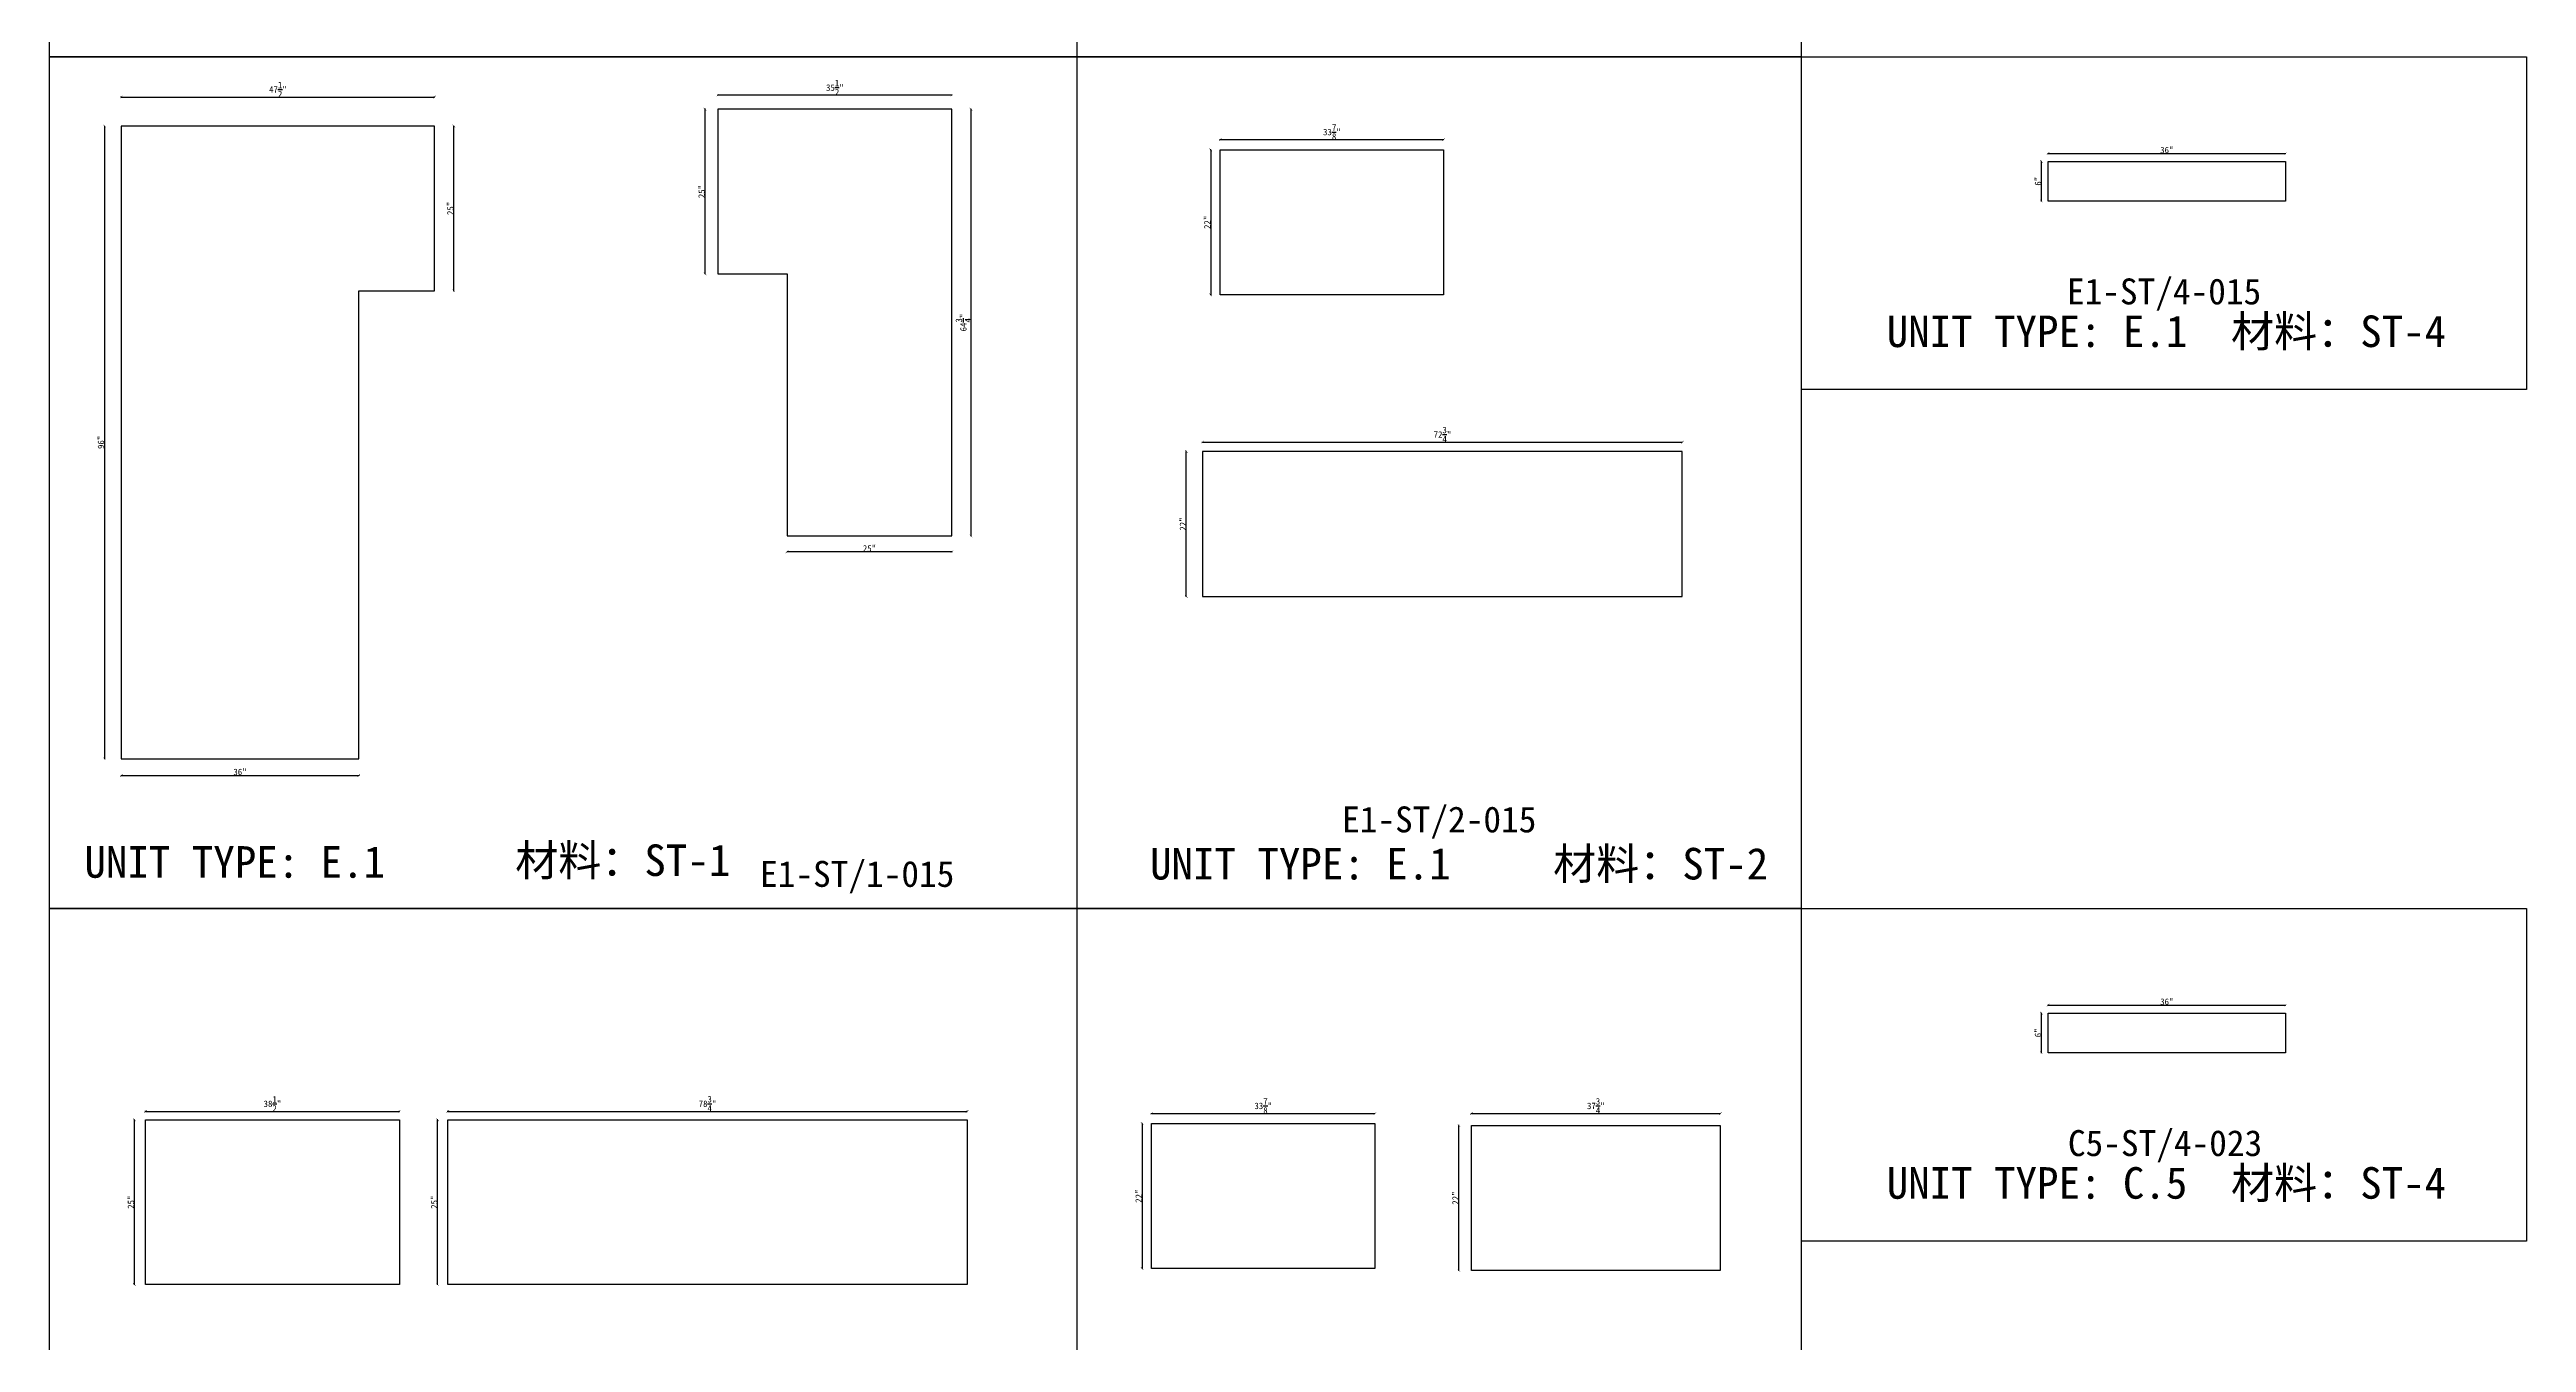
# Model space of a CAD drawing. Header units: millimetres. Extents: x -46966 to 138077, y -48408 to 2116.
# Drawn here: x 64990 to 74530, y -32244 to -27261 of the extents above; entities that cross this region are included whole.
import ezdxf
from ezdxf.enums import TextEntityAlignment as Align

# ---------------------------------------------------------------- set-up
doc = ezdxf.new("R2010")
doc.units = ezdxf.units.MM
doc.layers.add('PART_NUMBER', color=3, linetype='Continuous')
doc.styles.add('样式 1', font='')
doc.styles.get('样式 1').set_extended_font_data('NSimSun')
doc.dimstyles.new('副本 ISO-25', dxfattribs={"dimtxt": 25, "dimasz": 10, "dimexe": 1.5, "dimexo": 0.5, "dimtad": 1, "dimlfac": 0.03937, "dimlunit": 5, "dimtxsty": '样式 1', "dimblk": 'ARCHTICK', "dimcen": 2.5, "dimclrd": 256, "dimclrt": 1, "dimazin": 3, "dimtfac": 1, "dimtmove": 0, "dimatfit": 3, "dimfxlon": 1})

# ---------------------------------------------------------------- blocks, each defined once
blk = doc.blocks.new('_ArchTick')
at = {"color": 0, "linetype": 'ByBlock', "const_width": 0.15}
blk.add_lwpolyline([(-0.5, -0.5), (0.5, 0.5)], dxfattribs=at)
blk = doc.blocks.new('*D1498')
at = {"color": 0, "lineweight": -2, "transparency": 16777216}
for p, q in [((67563.8, -27438.4), (67563.8, -27435.9)), ((68465.5, -27438.4), (68465.5, -27435.9))]:
    blk.add_line(p, q, dxfattribs=at)
at = {"lineweight": -2, "transparency": 16777216}
blk.add_line((68465.5, -27437.4), (67563.8, -27437.4), dxfattribs=at)
at = {"layer": 'Defpoints', "color": 0, "transparency": 16777216}
for p in [(67563.8, -27437.4), (67563.8, -27491.3), (68465.5, -27491.3)]:
    blk.add_point(p, dxfattribs=at)
at = {"lineweight": -2, "transparency": 16777216, "xscale": 10, "yscale": 10, "zscale": 10, "rotation": 180}
blk.add_blockref('_ArchTick', (67563.8, -27437.4), dxfattribs=at)
at = {"lineweight": -2, "transparency": 16777216, "xscale": 10, "yscale": 10, "zscale": 10}
blk.add_blockref('_ArchTick', (68465.5, -27437.4), dxfattribs=at)
at = {"color": 1, "transparency": 16777216, "insert": (68014.7, -27408.3), "char_height": 25, "attachment_point": 5, "style": '样式 1'}
blk.add_mtext('\\A1;35{\\H1x;\\S1/2;}"', dxfattribs=at)
blk = doc.blocks.new('*D1499')
at = {"color": 0, "lineweight": -2, "transparency": 16777216}
for p, q in [((68537.9, -27491.3), (68540.4, -27491.3)), ((68537.9, -29136), (68540.4, -29136))]:
    blk.add_line(p, q, dxfattribs=at)
at = {"lineweight": -2, "transparency": 16777216}
blk.add_line((68538.9, -27491.3), (68538.9, -29136), dxfattribs=at)
at = {"layer": 'Defpoints', "color": 0, "transparency": 16777216}
for p in [(68465.5, -27491.3), (68465.5, -29136), (68538.9, -29136)]:
    blk.add_point(p, dxfattribs=at)
at = {"lineweight": -2, "transparency": 16777216, "xscale": 10, "yscale": 10, "zscale": 10}
for p, rotation in [((68538.9, -27491.3), 90), ((68538.9, -29136), 270)]:
    blk.add_blockref('_ArchTick', p, dxfattribs=dict(at, rotation=rotation))
at = {"color": 1, "transparency": 16777216, "insert": (68509.8, -28313.7), "char_height": 25, "attachment_point": 5, "rotation": 90, "style": '样式 1'}
blk.add_mtext('\\A1;64{\\H1x;\\S3/4;}"', dxfattribs=at)
blk = doc.blocks.new('*D1500')
at = {"color": 0, "lineweight": -2, "transparency": 16777216}
for p, q in [((67830.5, -29196.2), (67830.5, -29198.7)), ((68465.5, -29196.2), (68465.5, -29198.7))]:
    blk.add_line(p, q, dxfattribs=at)
at = {"lineweight": -2, "transparency": 16777216}
blk.add_line((68465.5, -29197.2), (67830.5, -29197.2), dxfattribs=at)
at = {"layer": 'Defpoints', "color": 0, "transparency": 16777216}
for p in [(67830.5, -29136), (68465.5, -29136), (67830.5, -29197.2)]:
    blk.add_point(p, dxfattribs=at)
at = {"lineweight": -2, "transparency": 16777216, "xscale": 10, "yscale": 10, "zscale": 10, "rotation": 180}
blk.add_blockref('_ArchTick', (67830.5, -29197.2), dxfattribs=at)
at = {"lineweight": -2, "transparency": 16777216, "xscale": 10, "yscale": 10, "zscale": 10}
blk.add_blockref('_ArchTick', (68465.5, -29197.2), dxfattribs=at)
at = {"color": 1, "transparency": 16777216, "insert": (68148, -29184.1), "char_height": 25, "attachment_point": 5, "style": '样式 1'}
blk.add_mtext('\\A1;25"', dxfattribs=at)
blk = doc.blocks.new('*D1501')
at = {"color": 0, "lineweight": -2, "transparency": 16777216}
for p, q in [((67515.8, -27491.3), (67513.3, -27491.3)), ((67515.8, -28126.3), (67513.3, -28126.3))]:
    blk.add_line(p, q, dxfattribs=at)
at = {"lineweight": -2, "transparency": 16777216}
blk.add_line((67514.8, -28126.3), (67514.8, -27491.3), dxfattribs=at)
at = {"layer": 'Defpoints', "color": 0, "transparency": 16777216}
for p in [(67514.8, -27491.3), (67563.8, -27491.3), (67563.8, -28126.3)]:
    blk.add_point(p, dxfattribs=at)
at = {"lineweight": -2, "transparency": 16777216, "xscale": 10, "yscale": 10, "zscale": 10}
for p, rotation in [((67514.8, -27491.3), 90), ((67514.8, -28126.3), 270)]:
    blk.add_blockref('_ArchTick', p, dxfattribs=dict(at, rotation=rotation))
at = {"color": 1, "transparency": 16777216, "insert": (67501.6, -27808.8), "char_height": 25, "attachment_point": 5, "rotation": 90, "style": '样式 1'}
blk.add_mtext('\\A1;25"', dxfattribs=at)
blk = doc.blocks.new('*D1502')
at = {"color": 0, "lineweight": -2, "transparency": 16777216}
for p, q in [((65266.3, -27445.6), (65266.3, -27443.1)), ((66472.8, -27445.6), (66472.8, -27443.1))]:
    blk.add_line(p, q, dxfattribs=at)
at = {"lineweight": -2, "transparency": 16777216}
blk.add_line((65266.3, -27444.6), (66472.8, -27444.6), dxfattribs=at)
at = {"layer": 'Defpoints', "color": 0, "transparency": 16777216}
for p in [(66472.8, -27444.6), (65266.3, -27556.3), (66472.8, -27556.3)]:
    blk.add_point(p, dxfattribs=at)
at = {"lineweight": -2, "transparency": 16777216, "xscale": 10, "yscale": 10, "zscale": 10, "rotation": 180}
blk.add_blockref('_ArchTick', (65266.3, -27444.6), dxfattribs=at)
at = {"lineweight": -2, "transparency": 16777216, "xscale": 10, "yscale": 10, "zscale": 10}
blk.add_blockref('_ArchTick', (66472.8, -27444.6), dxfattribs=at)
at = {"color": 1, "transparency": 16777216, "insert": (65869.5, -27415.5), "char_height": 25, "attachment_point": 5, "style": '样式 1'}
blk.add_mtext('\\A1;47{\\H1x;\\S1/2;}"', dxfattribs=at)
blk = doc.blocks.new('*D1503')
at = {"color": 0, "lineweight": -2, "transparency": 16777216}
for p, q in [((65202.1, -27556.3), (65199.6, -27556.3)), ((65202.1, -29994.7), (65199.6, -29994.7))]:
    blk.add_line(p, q, dxfattribs=at)
at = {"lineweight": -2, "transparency": 16777216}
blk.add_line((65201.1, -27556.3), (65201.1, -29994.7), dxfattribs=at)
at = {"layer": 'Defpoints', "color": 0, "transparency": 16777216}
for p in [(65266.3, -27556.3), (65201.1, -29994.7), (65266.3, -29994.7)]:
    blk.add_point(p, dxfattribs=at)
at = {"lineweight": -2, "transparency": 16777216, "xscale": 10, "yscale": 10, "zscale": 10}
for p, rotation in [((65201.1, -27556.3), 90), ((65201.1, -29994.7), 270)]:
    blk.add_blockref('_ArchTick', p, dxfattribs=dict(at, rotation=rotation))
at = {"color": 1, "transparency": 16777216, "insert": (65187.9, -28775.5), "char_height": 25, "attachment_point": 5, "rotation": 90, "style": '样式 1'}
blk.add_mtext('\\A1;96"', dxfattribs=at)
blk = doc.blocks.new('*D1504')
at = {"color": 0, "lineweight": -2, "transparency": 16777216}
for p, q in [((65266.3, -30057.9), (65266.3, -30060.4)), ((66180.7, -30057.9), (66180.7, -30060.4))]:
    blk.add_line(p, q, dxfattribs=at)
at = {"lineweight": -2, "transparency": 16777216}
blk.add_line((65266.3, -30058.9), (66180.7, -30058.9), dxfattribs=at)
at = {"layer": 'Defpoints', "color": 0, "transparency": 16777216}
for p in [(65266.3, -29994.7), (66180.7, -29994.7), (66180.7, -30058.9)]:
    blk.add_point(p, dxfattribs=at)
at = {"lineweight": -2, "transparency": 16777216, "xscale": 10, "yscale": 10, "zscale": 10, "rotation": 180}
blk.add_blockref('_ArchTick', (65266.3, -30058.9), dxfattribs=at)
at = {"lineweight": -2, "transparency": 16777216, "xscale": 10, "yscale": 10, "zscale": 10}
blk.add_blockref('_ArchTick', (66180.7, -30058.9), dxfattribs=at)
at = {"color": 1, "transparency": 16777216, "insert": (65723.5, -30045.8), "char_height": 25, "attachment_point": 5, "style": '样式 1'}
blk.add_mtext('\\A1;36"', dxfattribs=at)
blk = doc.blocks.new('*D1505')
at = {"color": 0, "lineweight": -2, "transparency": 16777216}
for p, q in [((66545.8, -27556.3), (66548.3, -27556.3)), ((66545.8, -28191.3), (66548.3, -28191.3))]:
    blk.add_line(p, q, dxfattribs=at)
at = {"lineweight": -2, "transparency": 16777216}
blk.add_line((66546.8, -28191.3), (66546.8, -27556.3), dxfattribs=at)
at = {"layer": 'Defpoints', "color": 0, "transparency": 16777216}
for p in [(66472.8, -27556.3), (66546.8, -27556.3), (66472.8, -28191.3)]:
    blk.add_point(p, dxfattribs=at)
at = {"lineweight": -2, "transparency": 16777216, "xscale": 10, "yscale": 10, "zscale": 10}
for p, rotation in [((66546.8, -27556.3), 90), ((66546.8, -28191.3), 270)]:
    blk.add_blockref('_ArchTick', p, dxfattribs=dict(at, rotation=rotation))
at = {"color": 1, "transparency": 16777216, "insert": (66533.7, -27873.8), "char_height": 25, "attachment_point": 5, "rotation": 90, "style": '样式 1'}
blk.add_mtext('\\A1;25"', dxfattribs=at)
blk = doc.blocks.new('*D1506')
at = {"color": 0, "lineweight": -2, "transparency": 16777216}
for p, q in [((69499, -27609.5), (69499, -27607)), ((70359.4, -27609.5), (70359.4, -27607))]:
    blk.add_line(p, q, dxfattribs=at)
at = {"lineweight": -2, "transparency": 16777216}
blk.add_line((69499, -27608.5), (70359.4, -27608.5), dxfattribs=at)
at = {"layer": 'Defpoints', "color": 0, "transparency": 16777216}
for p in [(69499, -27648), (70359.4, -27608.5), (70359.4, -27648)]:
    blk.add_point(p, dxfattribs=at)
at = {"lineweight": -2, "transparency": 16777216, "xscale": 10, "yscale": 10, "zscale": 10, "rotation": 180}
blk.add_blockref('_ArchTick', (69499, -27608.5), dxfattribs=at)
at = {"lineweight": -2, "transparency": 16777216, "xscale": 10, "yscale": 10, "zscale": 10}
blk.add_blockref('_ArchTick', (70359.4, -27608.5), dxfattribs=at)
at = {"color": 1, "transparency": 16777216, "insert": (69929.2, -27579.4), "char_height": 25, "attachment_point": 5, "style": '样式 1'}
blk.add_mtext('\\A1;33{\\H1x;\\S7/8;}"', dxfattribs=at)
blk = doc.blocks.new('*D1507')
at = {"color": 0, "lineweight": -2, "transparency": 16777216}
for p, q in [((69463.3, -27648), (69460.8, -27648)), ((69463.3, -28206.8), (69460.8, -28206.8))]:
    blk.add_line(p, q, dxfattribs=at)
at = {"lineweight": -2, "transparency": 16777216}
blk.add_line((69462.3, -27648), (69462.3, -28206.8), dxfattribs=at)
at = {"layer": 'Defpoints', "color": 0, "transparency": 16777216}
for p in [(69499, -27648), (69462.3, -28206.8), (69499, -28206.8)]:
    blk.add_point(p, dxfattribs=at)
at = {"lineweight": -2, "transparency": 16777216, "xscale": 10, "yscale": 10, "zscale": 10}
for p, rotation in [((69462.3, -27648), 90), ((69462.3, -28206.8), 270)]:
    blk.add_blockref('_ArchTick', p, dxfattribs=dict(at, rotation=rotation))
at = {"color": 1, "transparency": 16777216, "insert": (69449.2, -27927.4), "char_height": 25, "attachment_point": 5, "rotation": 90, "style": '样式 1'}
blk.add_mtext('\\A1;22"', dxfattribs=at)
blk = doc.blocks.new('*D1508')
at = {"color": 0, "lineweight": -2, "transparency": 16777216}
for p, q in [((69431.1, -28775.4), (69431.1, -28772.9)), ((71278.9, -28775.4), (71278.9, -28772.9))]:
    blk.add_line(p, q, dxfattribs=at)
at = {"lineweight": -2, "transparency": 16777216}
blk.add_line((69431.1, -28774.4), (71278.9, -28774.4), dxfattribs=at)
at = {"layer": 'Defpoints', "color": 0, "transparency": 16777216}
for p in [(69431.1, -28810.9), (71278.9, -28774.4), (71278.9, -28810.9)]:
    blk.add_point(p, dxfattribs=at)
at = {"lineweight": -2, "transparency": 16777216, "xscale": 10, "yscale": 10, "zscale": 10, "rotation": 180}
blk.add_blockref('_ArchTick', (69431.1, -28774.4), dxfattribs=at)
at = {"lineweight": -2, "transparency": 16777216, "xscale": 10, "yscale": 10, "zscale": 10}
blk.add_blockref('_ArchTick', (71278.9, -28774.4), dxfattribs=at)
at = {"color": 1, "transparency": 16777216, "insert": (70355, -28745.3), "char_height": 25, "attachment_point": 5, "style": '样式 1'}
blk.add_mtext('\\A1;72{\\H1x;\\S3/4;}"', dxfattribs=at)
blk = doc.blocks.new('*D1509')
at = {"color": 0, "lineweight": -2, "transparency": 16777216}
for p, q in [((69369.4, -28810.9), (69366.9, -28810.9)), ((69369.4, -29369.7), (69366.9, -29369.7))]:
    blk.add_line(p, q, dxfattribs=at)
at = {"lineweight": -2, "transparency": 16777216}
blk.add_line((69368.4, -29369.7), (69368.4, -28810.9), dxfattribs=at)
at = {"layer": 'Defpoints', "color": 0, "transparency": 16777216}
for p in [(69368.4, -28810.9), (69431.1, -28810.9), (69431.1, -29369.7)]:
    blk.add_point(p, dxfattribs=at)
at = {"lineweight": -2, "transparency": 16777216, "xscale": 10, "yscale": 10, "zscale": 10}
for p, rotation in [((69368.4, -28810.9), 90), ((69368.4, -29369.7), 270)]:
    blk.add_blockref('_ArchTick', p, dxfattribs=dict(at, rotation=rotation))
at = {"color": 1, "transparency": 16777216, "insert": (69355.3, -29090.3), "char_height": 25, "attachment_point": 5, "rotation": 90, "style": '样式 1'}
blk.add_mtext('\\A1;22"', dxfattribs=at)
blk = doc.blocks.new('*D1510')
at = {"color": 0, "lineweight": -2, "transparency": 16777216}
for p, q in [((72687.9, -27663.2), (72687.9, -27660.7)), ((73602.3, -27663.2), (73602.3, -27660.7))]:
    blk.add_line(p, q, dxfattribs=at)
at = {"lineweight": -2, "transparency": 16777216}
blk.add_line((72687.9, -27662.2), (73602.3, -27662.2), dxfattribs=at)
at = {"layer": 'Defpoints', "color": 0, "transparency": 16777216}
for p in [(73602.3, -27662.2), (72687.9, -27693), (73602.3, -27693)]:
    blk.add_point(p, dxfattribs=at)
at = {"lineweight": -2, "transparency": 16777216, "xscale": 10, "yscale": 10, "zscale": 10, "rotation": 180}
blk.add_blockref('_ArchTick', (72687.9, -27662.2), dxfattribs=at)
at = {"lineweight": -2, "transparency": 16777216, "xscale": 10, "yscale": 10, "zscale": 10}
blk.add_blockref('_ArchTick', (73602.3, -27662.2), dxfattribs=at)
at = {"color": 1, "transparency": 16777216, "insert": (73145.1, -27649), "char_height": 25, "attachment_point": 5, "style": '样式 1'}
blk.add_mtext('\\A1;36"', dxfattribs=at)
blk = doc.blocks.new('*D1511')
at = {"color": 0, "lineweight": -2, "transparency": 16777216}
for p, q in [((72663, -27693), (72660.5, -27693)), ((72663, -27845.4), (72660.5, -27845.4))]:
    blk.add_line(p, q, dxfattribs=at)
at = {"lineweight": -2, "transparency": 16777216}
blk.add_line((72662, -27845.4), (72662, -27693), dxfattribs=at)
at = {"layer": 'Defpoints', "color": 0, "transparency": 16777216}
for p in [(72662, -27693), (72687.9, -27693), (72687.9, -27845.4)]:
    blk.add_point(p, dxfattribs=at)
at = {"lineweight": -2, "transparency": 16777216, "xscale": 10, "yscale": 10, "zscale": 10}
for p, rotation in [((72662, -27693), 90), ((72662, -27845.4), 270)]:
    blk.add_blockref('_ArchTick', p, dxfattribs=dict(at, rotation=rotation))
at = {"color": 1, "transparency": 16777216, "insert": (72648.9, -27769.2), "char_height": 25, "attachment_point": 5, "rotation": 90, "style": '样式 1'}
blk.add_mtext('\\A1;6"', dxfattribs=at)
blk = doc.blocks.new('*D1434')
at = {"color": 0, "lineweight": -2, "transparency": 16777216}
for p, q in [((65359.4, -31354.5), (65359.4, -31352)), ((66337.3, -31354.5), (66337.3, -31352))]:
    blk.add_line(p, q, dxfattribs=at)
at = {"lineweight": -2, "transparency": 16777216}
blk.add_line((65359.4, -31353.5), (66337.3, -31353.5), dxfattribs=at)
at = {"layer": 'Defpoints', "color": 0, "transparency": 16777216}
for p in [(65359.4, -31386.2), (66337.3, -31353.5), (66337.3, -31386.2)]:
    blk.add_point(p, dxfattribs=at)
at = {"lineweight": -2, "transparency": 16777216, "xscale": 10, "yscale": 10, "zscale": 10, "rotation": 180}
blk.add_blockref('_ArchTick', (65359.4, -31353.5), dxfattribs=at)
at = {"lineweight": -2, "transparency": 16777216, "xscale": 10, "yscale": 10, "zscale": 10}
blk.add_blockref('_ArchTick', (66337.3, -31353.5), dxfattribs=at)
at = {"color": 1, "transparency": 16777216, "insert": (65848.3, -31324.5), "char_height": 25, "attachment_point": 5, "style": '样式 1'}
blk.add_mtext('\\A1;38{\\H1x;\\S1/2;}"', dxfattribs=at)
blk = doc.blocks.new('*D1435')
at = {"color": 0, "lineweight": -2, "transparency": 16777216}
for p, q in [((65317.4, -31386.2), (65314.9, -31386.2)), ((65317.4, -32021.2), (65314.9, -32021.2))]:
    blk.add_line(p, q, dxfattribs=at)
at = {"lineweight": -2, "transparency": 16777216}
blk.add_line((65316.4, -31386.2), (65316.4, -32021.2), dxfattribs=at)
at = {"layer": 'Defpoints', "color": 0, "transparency": 16777216}
for p in [(65359.4, -31386.2), (65316.4, -32021.2), (65359.4, -32021.2)]:
    blk.add_point(p, dxfattribs=at)
at = {"lineweight": -2, "transparency": 16777216, "xscale": 10, "yscale": 10, "zscale": 10}
for p, rotation in [((65316.4, -31386.2), 90), ((65316.4, -32021.2), 270)]:
    blk.add_blockref('_ArchTick', p, dxfattribs=dict(at, rotation=rotation))
at = {"color": 1, "transparency": 16777216, "insert": (65303.3, -31703.7), "char_height": 25, "attachment_point": 5, "rotation": 90, "style": '样式 1'}
blk.add_mtext('\\A1;25"', dxfattribs=at)
blk = doc.blocks.new('*D1436')
at = {"color": 0, "lineweight": -2, "transparency": 16777216}
for p, q in [((66524, -31354.5), (66524, -31352)), ((68524.3, -31354.5), (68524.3, -31352))]:
    blk.add_line(p, q, dxfattribs=at)
at = {"lineweight": -2, "transparency": 16777216}
blk.add_line((66524, -31353.5), (68524.3, -31353.5), dxfattribs=at)
at = {"layer": 'Defpoints', "color": 0, "transparency": 16777216}
for p in [(66524, -31386.2), (68524.3, -31353.5), (68524.3, -31386.2)]:
    blk.add_point(p, dxfattribs=at)
at = {"lineweight": -2, "transparency": 16777216, "xscale": 10, "yscale": 10, "zscale": 10, "rotation": 180}
blk.add_blockref('_ArchTick', (66524, -31353.5), dxfattribs=at)
at = {"lineweight": -2, "transparency": 16777216, "xscale": 10, "yscale": 10, "zscale": 10}
blk.add_blockref('_ArchTick', (68524.3, -31353.5), dxfattribs=at)
at = {"color": 1, "transparency": 16777216, "insert": (67524.2, -31324.4), "char_height": 25, "attachment_point": 5, "style": '样式 1'}
blk.add_mtext('\\A1;78{\\H1x;\\S3/4;}"', dxfattribs=at)
blk = doc.blocks.new('*D1277')
at = {"color": 0, "lineweight": -2, "transparency": 16777216}
for p, q in [((66485.7, -31386.2), (66483.2, -31386.2)), ((66485.7, -32021.2), (66483.2, -32021.2))]:
    blk.add_line(p, q, dxfattribs=at)
at = {"lineweight": -2, "transparency": 16777216}
blk.add_line((66484.7, -32021.2), (66484.7, -31386.2), dxfattribs=at)
at = {"layer": 'Defpoints', "color": 0, "transparency": 16777216}
for p in [(66484.7, -31386.2), (66524, -31386.2), (66524, -32021.2)]:
    blk.add_point(p, dxfattribs=at)
at = {"lineweight": -2, "transparency": 16777216, "xscale": 10, "yscale": 10, "zscale": 10}
for p, rotation in [((66484.7, -31386.2), 90), ((66484.7, -32021.2), 270)]:
    blk.add_blockref('_ArchTick', p, dxfattribs=dict(at, rotation=rotation))
at = {"color": 1, "transparency": 16777216, "insert": (66471.6, -31703.7), "char_height": 25, "attachment_point": 5, "rotation": 90, "style": '样式 1'}
blk.add_mtext('\\A1;25"', dxfattribs=at)
blk = doc.blocks.new('*D1278')
at = {"color": 0, "lineweight": -2, "transparency": 16777216}
for p, q in [((69234.6, -31362.6), (69234.6, -31360.1)), ((70095, -31362.6), (70095, -31360.1))]:
    blk.add_line(p, q, dxfattribs=at)
at = {"lineweight": -2, "transparency": 16777216}
blk.add_line((69234.6, -31361.6), (70095, -31361.6), dxfattribs=at)
at = {"layer": 'Defpoints', "color": 0, "transparency": 16777216}
for p in [(70095, -31361.6), (69234.6, -31401), (70095, -31401)]:
    blk.add_point(p, dxfattribs=at)
at = {"lineweight": -2, "transparency": 16777216, "xscale": 10, "yscale": 10, "zscale": 10, "rotation": 180}
blk.add_blockref('_ArchTick', (69234.6, -31361.6), dxfattribs=at)
at = {"lineweight": -2, "transparency": 16777216, "xscale": 10, "yscale": 10, "zscale": 10}
blk.add_blockref('_ArchTick', (70095, -31361.6), dxfattribs=at)
at = {"color": 1, "transparency": 16777216, "insert": (69664.8, -31332.5), "char_height": 25, "attachment_point": 5, "style": '样式 1'}
blk.add_mtext('\\A1;33{\\H1x;\\S7/8;}"', dxfattribs=at)
blk = doc.blocks.new('*D1279')
at = {"color": 0, "lineweight": -2, "transparency": 16777216}
for p, q in [((69199, -31401), (69196.5, -31401)), ((69199, -31959.8), (69196.5, -31959.8))]:
    blk.add_line(p, q, dxfattribs=at)
at = {"lineweight": -2, "transparency": 16777216}
blk.add_line((69198, -31401), (69198, -31959.8), dxfattribs=at)
at = {"layer": 'Defpoints', "color": 0, "transparency": 16777216}
for p in [(69234.6, -31401), (69198, -31959.8), (69234.6, -31959.8)]:
    blk.add_point(p, dxfattribs=at)
at = {"lineweight": -2, "transparency": 16777216, "xscale": 10, "yscale": 10, "zscale": 10}
for p, rotation in [((69198, -31401), 90), ((69198, -31959.8), 270)]:
    blk.add_blockref('_ArchTick', p, dxfattribs=dict(at, rotation=rotation))
at = {"color": 1, "transparency": 16777216, "insert": (69184.8, -31680.4), "char_height": 25, "attachment_point": 5, "rotation": 90, "style": '样式 1'}
blk.add_mtext('\\A1;22"', dxfattribs=at)
blk = doc.blocks.new('*D1280')
at = {"color": 0, "lineweight": -2, "transparency": 16777216}
for p, q in [((70466.4, -31362.6), (70466.4, -31360.1)), ((71425.3, -31362.6), (71425.3, -31360.1))]:
    blk.add_line(p, q, dxfattribs=at)
at = {"lineweight": -2, "transparency": 16777216}
blk.add_line((70466.4, -31361.6), (71425.3, -31361.6), dxfattribs=at)
at = {"layer": 'Defpoints', "color": 0, "transparency": 16777216}
for p in [(71425.3, -31361.6), (70466.4, -31408.4), (71425.3, -31408.4)]:
    blk.add_point(p, dxfattribs=at)
at = {"lineweight": -2, "transparency": 16777216, "xscale": 10, "yscale": 10, "zscale": 10, "rotation": 180}
blk.add_blockref('_ArchTick', (70466.4, -31361.6), dxfattribs=at)
at = {"lineweight": -2, "transparency": 16777216, "xscale": 10, "yscale": 10, "zscale": 10}
blk.add_blockref('_ArchTick', (71425.3, -31361.6), dxfattribs=at)
at = {"color": 1, "transparency": 16777216, "insert": (70945.8, -31332.5), "char_height": 25, "attachment_point": 5, "style": '样式 1'}
blk.add_mtext('\\A1;37{\\H1x;\\S3/4;}"', dxfattribs=at)
blk = doc.blocks.new('*D1281')
at = {"color": 0, "lineweight": -2, "transparency": 16777216}
for p, q in [((70419.3, -31408.4), (70416.8, -31408.4)), ((70419.3, -31967.2), (70416.8, -31967.2))]:
    blk.add_line(p, q, dxfattribs=at)
at = {"lineweight": -2, "transparency": 16777216}
blk.add_line((70418.3, -31967.2), (70418.3, -31408.4), dxfattribs=at)
at = {"layer": 'Defpoints', "color": 0, "transparency": 16777216}
for p in [(70418.3, -31408.4), (70466.4, -31408.4), (70466.4, -31967.2)]:
    blk.add_point(p, dxfattribs=at)
at = {"lineweight": -2, "transparency": 16777216, "xscale": 10, "yscale": 10, "zscale": 10}
for p, rotation in [((70418.3, -31408.4), 90), ((70418.3, -31967.2), 270)]:
    blk.add_blockref('_ArchTick', p, dxfattribs=dict(at, rotation=rotation))
at = {"color": 1, "transparency": 16777216, "insert": (70405.2, -31687.8), "char_height": 25, "attachment_point": 5, "rotation": 90, "style": '样式 1'}
blk.add_mtext('\\A1;22"', dxfattribs=at)
blk = doc.blocks.new('*D1282')
at = {"color": 0, "lineweight": -2, "transparency": 16777216}
for p, q in [((72687.9, -30945.2), (72687.9, -30942.7)), ((73602.3, -30945.2), (73602.3, -30942.7))]:
    blk.add_line(p, q, dxfattribs=at)
at = {"lineweight": -2, "transparency": 16777216}
blk.add_line((72687.9, -30944.2), (73602.3, -30944.2), dxfattribs=at)
at = {"layer": 'Defpoints', "color": 0, "transparency": 16777216}
for p in [(72687.9, -30975), (73602.3, -30944.2), (73602.3, -30975)]:
    blk.add_point(p, dxfattribs=at)
at = {"lineweight": -2, "transparency": 16777216, "xscale": 10, "yscale": 10, "zscale": 10, "rotation": 180}
blk.add_blockref('_ArchTick', (72687.9, -30944.2), dxfattribs=at)
at = {"lineweight": -2, "transparency": 16777216, "xscale": 10, "yscale": 10, "zscale": 10}
blk.add_blockref('_ArchTick', (73602.3, -30944.2), dxfattribs=at)
at = {"color": 1, "transparency": 16777216, "insert": (73145.1, -30931.1), "char_height": 25, "attachment_point": 5, "style": '样式 1'}
blk.add_mtext('\\A1;36"', dxfattribs=at)
blk = doc.blocks.new('*D1283')
at = {"color": 0, "lineweight": -2, "transparency": 16777216}
for p, q in [((72663, -30975), (72660.5, -30975)), ((72663, -31127.4), (72660.5, -31127.4))]:
    blk.add_line(p, q, dxfattribs=at)
at = {"lineweight": -2, "transparency": 16777216}
blk.add_line((72662, -31127.4), (72662, -30975), dxfattribs=at)
at = {"layer": 'Defpoints', "color": 0, "transparency": 16777216}
for p in [(72662, -30975), (72687.9, -30975), (72687.9, -31127.4)]:
    blk.add_point(p, dxfattribs=at)
at = {"lineweight": -2, "transparency": 16777216, "xscale": 10, "yscale": 10, "zscale": 10}
for p, rotation in [((72662, -30975), 90), ((72662, -31127.4), 270)]:
    blk.add_blockref('_ArchTick', p, dxfattribs=dict(at, rotation=rotation))
at = {"color": 1, "transparency": 16777216, "insert": (72648.9, -31051.2), "char_height": 25, "attachment_point": 5, "rotation": 90, "style": '样式 1'}
blk.add_mtext('\\A1;6"', dxfattribs=at)

msp = doc.modelspace()

# ---------------------------------------------------------------- linework, layer by layer
at = {"color": 1}
for points in [[(64989.795, -25059.684), (68946.677, -25059.684), (68946.677, -27289.251), (64989.795, -27289.251)], [(68946.677, -27289.251), (71738.551, -27289.251), (71738.551, -25059.684), (68946.677, -25059.684)], [(64989.795, -27289.251), (68946.677, -27289.251), (68946.677, -30571.307), (64989.795, -30571.307)], [(68946.677, -30571.307), (71738.551, -30571.307), (71738.551, -27289.251), (68946.677, -27289.251)], [(71738.551, -27289.251), (74530.426, -27289.251), (74530.426, -28571.649), (71738.551, -28571.649)], [(64989.795, -30571.307), (68946.677, -30571.307), (68946.677, -32800.875), (64989.795, -32800.875)], [(68946.677, -32800.875), (71738.551, -32800.875), (71738.551, -30571.307), (68946.677, -30571.307)], [(71738.551, -30571.307), (74530.426, -30571.307), (74530.426, -31853.705), (71738.551, -31853.705)]]:
    msp.add_lwpolyline(points, close=True, dxfattribs=at)
for points in [[(66180.685, -28191.285), (66472.785, -28191.285), (66472.785, -27556.285), (65266.285, -27556.285), (65266.285, -29994.685), (66180.685, -29994.685)], [(68465.502, -27491.328), (67563.802, -27491.328), (67563.802, -28126.328), (67830.502, -28126.328), (67830.502, -29135.978), (68465.502, -29135.978)], [(69498.995, -27647.958), (70359.42, -27647.958), (70359.42, -28206.758), (69498.995, -28206.758)], [(72687.87, -27692.988), (73602.27, -27692.988), (73602.27, -27845.388), (72687.87, -27845.388)], [(71278.948, -28810.855), (69431.098, -28810.855), (69431.098, -29369.655), (71278.948, -29369.655)], [(72687.87, -30975.044), (73602.27, -30975.044), (73602.27, -31127.444), (72687.87, -31127.444)], [(65359.395, -31386.194), (66337.295, -31386.194), (66337.295, -32021.194), (65359.395, -32021.194)], [(66524.049, -31386.194), (68524.299, -31386.194), (68524.299, -32021.194), (66524.049, -32021.194)], [(69234.614, -31400.984), (70095.039, -31400.984), (70095.039, -31959.784), (69234.614, -31959.784)], [(70466.402, -31408.414), (71425.252, -31408.414), (71425.252, -31967.214), (70466.402, -31967.214)]]:
    msp.add_lwpolyline(points, close=True)

# ---------------------------------------------------------------- texts
at = {"style": '样式 1'}
for s, p in [('UNIT TYPE: E.1', (72066.179, -28408.145)), ('材料：ST-4', (73392.46, -28408.145)), ('UNIT TYPE: E.1', (65124.253, -30453.173)), ('材料：ST-1', (66783.54, -30446.518)), ('UNIT TYPE: E.1', (69228.663, -30459.951)), ('材料：ST-2', (70781.388, -30459.951)), ('UNIT TYPE: C.5', (72066.179, -31690.201)), ('材料：ST-4', (73392.46, -31690.201))]:
    msp.add_text(s, height=121.5865, dxfattribs=at).set_placement(p)
at = {"layer": 'PART_NUMBER', "color": 3, "style": '样式 1'}
for s, p in [('E1-ST/4-015', (73134.561, -28193.818)), ('E1-ST/2-015', (70342.686, -30228.477)), ('E1-ST/1-015', (68100.805, -30438.477)), ('C5-ST/4-023', (73138.415, -31475.874))]:
    msp.add_text(s, height=100, dxfattribs=at).set_placement(p, align=Align.MIDDLE_CENTER)

# ---------------------------------------------------------------- dimensions: what is measured, and where the dimension line sits
for base, p1, p2, picture, middle in [((67563.802, -27437.356), (68465.502, -27491.328), (67563.802, -27491.328), '*D1498', (68014.652, -27408.333)), ((66472.785, -27444.563), (65266.285, -27556.285), (66472.785, -27556.285), '*D1502', (65869.535, -27415.54)), ((70359.42, -27608.532), (69498.995, -27647.958), (70359.42, -27647.958), '*D1506', (69929.207, -27579.438)), ((73602.27, -27662.152), (72687.87, -27692.988), (73602.27, -27692.988), '*D1510', (73145.07, -27649.027)), ((71278.948, -28774.395), (69431.098, -28810.855), (71278.948, -28810.855), '*D1508', (70355.023, -28745.301)), ((67830.502, -29197.234), (68465.502, -29135.978), (67830.502, -29135.978), '*D1500', (68148.002, -29184.109)), ((66180.685, -30058.877), (65266.285, -29994.685), (66180.685, -29994.685), '*D1504', (65723.485, -30045.752)), ((73602.27, -30944.208), (72687.87, -30975.044), (73602.27, -30975.044), '*D1282', (73145.07, -30931.083)), ((66337.295, -31353.52), (65359.395, -31386.194), (66337.295, -31386.194), '*D1434', (65848.345, -31324.496)), ((68524.299, -31353.52), (66524.049, -31386.194), (68524.299, -31386.194), '*D1436', (67524.174, -31324.426)), ((70095.039, -31361.557), (69234.614, -31400.984), (70095.039, -31400.984), '*D1278', (69664.827, -31332.464)), ((71425.252, -31361.557), (70466.402, -31408.414), (71425.252, -31408.414), '*D1280', (70945.827, -31332.464))]:
    dim = msp.add_linear_dim(base=base, p1=p1, p2=p2, dimstyle='副本 ISO-25')
    dim.commit()
    dim.dimension.update_dxf_attribs({"geometry": picture, "text_midpoint": middle})
for base, p1, p2, picture, middle in [((65201.053, -29994.685), (65266.285, -27556.285), (65266.285, -29994.685), '*D1503', (65187.928, -28775.485)), ((66546.789, -27556.285), (66472.785, -28191.285), (66472.785, -27556.285), '*D1505', (66533.664, -27873.785)), ((67514.757, -27491.328), (67563.802, -28126.328), (67563.802, -27491.328), '*D1501', (67501.632, -27808.828)), ((68538.942, -29135.978), (68465.502, -27491.328), (68465.502, -29135.978), '*D1499', (68509.849, -28313.653)), ((69462.348, -28206.758), (69498.995, -27647.958), (69498.995, -28206.758), '*D1507', (69449.223, -27927.358)), ((72662.036, -27692.988), (72687.87, -27845.388), (72687.87, -27692.988), '*D1511', (72648.911, -27769.188)), ((69368.427, -28810.855), (69431.098, -29369.655), (69431.098, -28810.855), '*D1509', (69355.302, -29090.255)), ((72662.036, -30975.044), (72687.87, -31127.444), (72687.87, -30975.044), '*D1283', (72648.911, -31051.244)), ((65316.441, -32021.194), (65359.395, -31386.194), (65359.395, -32021.194), '*D1435', (65303.316, -31703.694)), ((66484.693, -31386.194), (66524.049, -32021.194), (66524.049, -31386.194), '*D1277', (66471.568, -31703.694)), ((69197.968, -31959.784), (69234.614, -31400.984), (69234.614, -31959.784), '*D1279', (69184.843, -31680.384)), ((70418.293, -31408.414), (70466.402, -31967.214), (70466.402, -31408.414), '*D1281', (70405.168, -31687.814))]:
    dim = msp.add_linear_dim(base=base, p1=p1, p2=p2, angle=90, dimstyle='副本 ISO-25')
    dim.commit()
    dim.dimension.update_dxf_attribs({"geometry": picture, "text_midpoint": middle})

doc.saveas('drawing.dxf')
